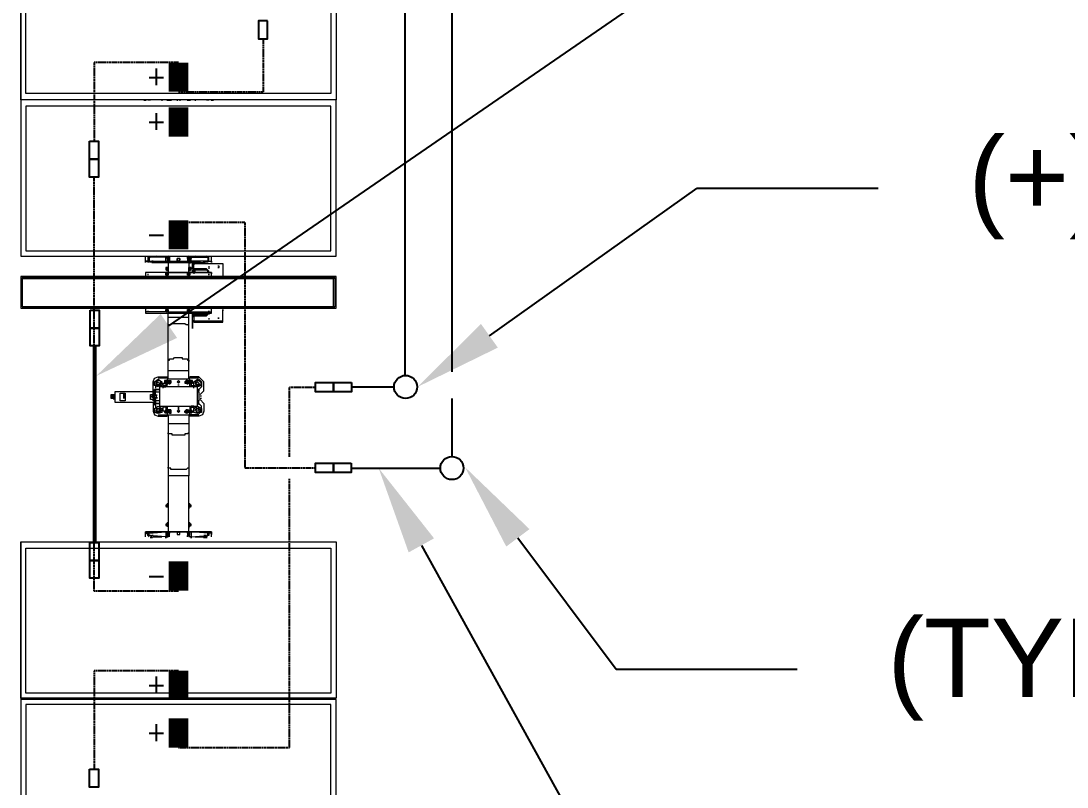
# Model space of a CAD drawing. Header units: feet. Extents: x -13743 to 68376, y -48 to 67763.
# Drawn here: x 5426.7 to 5693.3, y 64556 to 64751.3 of the extents above; entities that cross this region are included whole.
import ezdxf
from ezdxf import colors
from ezdxf.entities.mleader import LeaderData, LeaderLine
from ezdxf.lldxf.tags import DXFTag
from ezdxf.math import Vec2, Vec3

# ---------------------------------------------------------------- set-up
doc = ezdxf.new("R2010")
doc.units = ezdxf.units.FT
doc.header["$MEASUREMENT"] = 0
doc.linetypes.add('HIDDEN', pattern=[0.375, 0.25, -0.125])
for name, color, linetype in [('E-DC HARNESS-NEG', 170, 'DC HARNESS CABLE'), ('E-DC HARNESS-POS', 10, 'DC HARNESS CABLE'), ('E-HARN-COMP', 8, 'Continuous'), ('E-TRNK-CABL-NEG', 6, 'HIDDEN'), ('E-TRUNK-CABLE-POS', 6, 'HIDDEN'), ('G-ANNO-TEXT', 1, 'Continuous'), ('Polarity-Text', 7, 'Continuous')]:
    doc.layers.add(name, color=color, linetype=linetype)
doc.styles.add('NEI-A', font='arial.ttf')
doc.styles.get("Standard").update_dxf_attribs({"font": 'arial.ttf'})
tags = doc.linetypes.add('DC HARNESS CABLE', pattern='A,0.5,-0.2,["DH",Standard,S=0.1,R=0,X=-0.1,Y=-0.05],-0.2', length=0.9).pattern_tags.tags
tags[6] = DXFTag(74, 10)

# ---------------------------------------------------------------- blocks, each defined once
blk = doc.blocks.new('A$Ccdbb2b2c')
at = {"lineweight": 5}
for points in [[(8.128, 0.4133), (9.5696, 0.4133)], [(9.5979, 0.4116), (9.6363, 0.4116), (9.6363, 0.0017), (9.6363, 0.4116), (9.5996, 0.4116)], [(9.9446, 0.4133), (11.1829, 0.4133)], [(9.7513, 0.24), (9.7513, 0.2383), (9.7513, 0.24), (9.7479, 0.24), (9.7479, 0.2383), (9.7479, 0.29), (9.7613, 0.29), (9.7613, 0.2383), (9.7596, 0.2383), (9.7596, 0.24), (9.7579, 0.24), (9.7579, 0.2383), (9.7513, 0.2383), (9.7513, 0.2367), (9.7529, 0.2367), (9.7529, 0.235), (9.7513, 0.235)], [(9.7563, 0.29), (9.7546, 0.29), (9.7563, 0.29), (9.7563, 0.2917), (9.7563, 0.2933), (9.7563, 0.295), (9.7513, 0.295), (9.7513, 0.2933), (9.7513, 0.29)], [(9.7563, 0.2933), (9.7513, 0.2933)], [(9.7513, 0.2917), (9.7529, 0.2917), (9.7529, 0.29), (9.7546, 0.29), (9.7529, 0.29)], [(9.7529, 0.2917), (9.7546, 0.2917)], [(9.7546, 0.2917), (9.7546, 0.29), (9.7546, 0.2917)], [(9.7579, 0.29), (9.7563, 0.29), (9.7579, 0.29), (9.7563, 0.29), (9.7563, 0.2917), (9.7579, 0.2917)], [(9.7529, 0.2783), (9.7513, 0.2783), (9.7529, 0.2783), (9.7513, 0.2783), (9.7513, 0.2767), (9.7529, 0.2767), (9.7529, 0.2783), (9.7513, 0.2783), (9.7529, 0.2767), (9.7513, 0.2767), (9.7529, 0.2767), (9.7513, 0.2767), (9.7496, 0.2767), (9.7513, 0.2767), (9.7529, 0.2767), (9.7513, 0.2767), (9.7529, 0.2767), (9.7546, 0.2767), (9.7546, 0.2783), (9.7546, 0.2767), (9.7546, 0.2783), (9.7529, 0.2783), (9.7546, 0.2783), (9.7563, 0.2783), (9.7546, 0.2783), (9.7529, 0.2783), (9.7546, 0.2783)], [(9.7513, 0.2783), (9.7513, 0.2767), (9.7513, 0.2783), (9.7496, 0.2783), (9.7513, 0.2783), (9.7496, 0.2767)], [(9.7563, 0.2783), (9.7546, 0.2783), (9.7529, 0.2783), (9.7513, 0.2783), (9.7529, 0.2783), (9.7529, 0.2767), (9.7513, 0.2767), (9.7529, 0.2767)], [(9.7513, 0.2783), (9.7513, 0.2767), (9.7513, 0.2783)], [(9.3646, 0.2517), (9.3663, 0.2517)], [(9.3646, 0.25), (9.3663, 0.25)], [(9.5779, 0.2233), (9.5779, 0.2217), (9.5779, 0.22), (9.5779, 0.2233), (9.5763, 0.2233), (9.5713, 0.2233), (9.5713, 0.245), (9.5713, 0.2467), (9.5763, 0.2467), (9.5763, 0.25), (9.5696, 0.25)], [(9.5913, 0.1667), (9.5896, 0.1667), (9.5863, 0.17), (9.5863, 0.1867), (9.5796, 0.1867), (9.5796, 0.1483), (9.5946, 0.1483), (9.5963, 0.1483), (9.5963, 0.1633), (9.5913, 0.1633), (9.5913, 0.25), (9.5963, 0.25)], [(9.5913, 0.2217), (9.5913, 0.25), (9.5929, 0.25)], [(9.6379, 0.25), (9.6429, 0.25), (9.6446, 0.25), (9.6446, 0.1633), (9.6429, 0.1633), (9.6379, 0.1633), (9.6379, 0.1483)], [(9.6446, 0.2217), (9.6429, 0.2217), (9.6413, 0.2217), (9.6429, 0.2217), (9.6413, 0.2217), (9.6413, 0.2233), (9.6429, 0.2217), (9.6413, 0.2217), (9.6396, 0.2217), (9.6396, 0.22), (9.6413, 0.22), (9.6429, 0.22), (9.6429, 0.2217), (9.6413, 0.2217), (9.6429, 0.2217), (9.6413, 0.2217), (9.6429, 0.2217), (9.6429, 0.25)], [(9.9313, 0.25), (9.9313, 0.2417), (9.9313, 0.25)], [(9.9379, 0.25), (9.9329, 0.25), (9.9329, 0.2467), (9.9313, 0.2467)], [(9.3646, 0.235), (9.3646, 0.2467), (9.3646, 0.2433)], [(9.5713, 0.2467), (9.5696, 0.245)], [(9.5696, 0.235), (9.5713, 0.24), (9.5713, 0.2417), (9.5713, 0.2433), (9.5713, 0.245), (9.5763, 0.245), (9.5763, 0.2233), (9.5763, 0.2217), (9.5779, 0.2217), (9.5763, 0.2217), (9.5763, 0.22), (9.5779, 0.22), (9.5846, 0.22), (9.5846, 0.2217), (9.5863, 0.2217)], [(9.5696, 0.2433), (9.5713, 0.2433), (9.5696, 0.2283)], [(9.5779, 0.245), (9.5763, 0.245), (9.5763, 0.2467), (9.5779, 0.2467)], [(9.5779, 0.2417), (9.5779, 0.24), (9.5763, 0.24), (9.5763, 0.2417)], [(9.5779, 0.24), (9.5779, 0.2233), (9.5763, 0.24)], [(9.5929, 0.2467), (9.5946, 0.2467)], [(9.6413, 0.2467), (9.6429, 0.2467)], [(9.7513, 0.2383), (9.7479, 0.2383), (9.7479, 0.24), (9.7463, 0.24), (9.7346, 0.24), (9.7296, 0.2383), (9.7279, 0.2333), (9.7279, 0.2233), (9.7296, 0.2233)], [(9.7296, 0.22), (9.7296, 0.2333)], [(9.7346, 0.2367), (9.7313, 0.2333)], [(9.7379, 0.2367), (9.7413, 0.2367), (9.7429, 0.2367)], [(9.7463, 0.2367), (9.7446, 0.2367), (9.7446, 0.2317), (9.7446, 0.2367), (9.7446, 0.2383), (9.7446, 0.2367), (9.7479, 0.2367), (9.7479, 0.2317)], [(9.7479, 0.2383), (9.7446, 0.2383), (9.7463, 0.2383)], [(9.7513, 0.2367), (9.7479, 0.2367), (9.7479, 0.2383), (9.7496, 0.2383)], [(9.7563, 0.2367), (9.7546, 0.2367), (9.7563, 0.2367), (9.7579, 0.2367), (9.7579, 0.24)], [(9.7546, 0.2367), (9.7546, 0.235), (9.7563, 0.235)], [(9.7579, 0.2383), (9.7596, 0.2383), (9.7596, 0.24)], [(9.7596, 0.2317), (9.7596, 0.2367), (9.7629, 0.2367), (9.7629, 0.2383), (9.7596, 0.2383), (9.7596, 0.2367), (9.7579, 0.2367)], [(9.7613, 0.24), (9.7629, 0.24), (9.7729, 0.24), (9.7779, 0.2383), (9.7796, 0.2333), (9.7796, 0.2233), (9.7796, 0.2217), (9.7779, 0.2217)], [(9.7629, 0.2383), (9.7646, 0.2383), (9.7646, 0.2367), (9.7629, 0.2367), (9.7629, 0.2317), (9.7629, 0.2367)], [(9.7646, 0.2367), (9.7663, 0.2367), (9.7696, 0.2367)], [(9.7763, 0.2333), (9.7729, 0.2367)], [(9.7779, 0.2333), (9.7779, 0.22), (9.7896, 0.22), (9.8013, 0.22), (9.8463, 0.22), (9.8579, 0.22)], [(9.9313, 0.22), (9.9313, 0.2217), (9.9313, 0.2233), (9.9313, 0.2217), (9.9313, 0.2233), (9.9379, 0.2233), (9.9363, 0.245), (9.9363, 0.2467), (9.9329, 0.2467), (9.9329, 0.245), (9.9313, 0.245)], [(9.9363, 0.2433), (9.9363, 0.245), (9.9329, 0.245), (9.9313, 0.2233), (9.9379, 0.2233), (9.9396, 0.2233), (9.9379, 0.2233), (9.9379, 0.22), (9.9363, 0.22), (9.9363, 0.2217)], [(9.9329, 0.24), (9.9313, 0.24), (9.9313, 0.2417), (9.9329, 0.2417)], [(9.9313, 0.2417), (9.9313, 0.24)], [(9.9313, 0.2233), (9.9313, 0.24), (9.9313, 0.2233)], [(9.9379, 0.245), (9.9363, 0.2467)], [(9.9363, 0.24), (9.9363, 0.2417)], [(9.9379, 0.2417), (9.9396, 0.2417), (9.9379, 0.2417), (9.9379, 0.2433), (9.9396, 0.2433)], [(9.9379, 0.2433), (9.9379, 0.2283)], [(9.9379, 0.235), (9.9379, 0.24)], [(9.3646, 0.2283), (9.3663, 0.2283)], [(9.3646, 0.2217), (9.3663, 0.2217)], [(9.3646, 0.22), (9.3663, 0.22)], [(9.5763, 0.2233), (9.5713, 0.2233), (9.5729, 0.2233), (9.5713, 0.2233), (9.5696, 0.2233)], [(9.5713, 0.2217), (9.5713, 0.22), (9.5696, 0.22), (9.5713, 0.2233)], [(9.5696, 0.2183), (9.5713, 0.2183), (9.5713, 0.22), (9.5763, 0.22), (9.5779, 0.22)], [(9.5729, 0.2217), (9.5713, 0.2217), (9.5763, 0.2217), (9.5763, 0.22)], [(9.5779, 0.22), (9.5779, 0.1933), (9.5779, 0.22)], [(9.5846, 0.2217), (9.5879, 0.2217)], [(9.5846, 0.22), (9.5879, 0.22), (9.5846, 0.22)], [(9.5879, 0.22), (9.5846, 0.22)], [(9.5896, 0.2217), (9.5879, 0.2217), (9.5879, 0.22), (9.5913, 0.22), (9.5913, 0.2217), (9.5929, 0.2217), (9.5946, 0.2217), (9.5929, 0.2217), (9.5946, 0.2217), (9.5929, 0.2217), (9.5946, 0.2217), (9.5946, 0.22), (9.5929, 0.22), (9.5913, 0.22), (9.5913, 0.1933), (9.5913, 0.1917), (9.5929, 0.1917)], [(9.6429, 0.22), (9.6429, 0.1933)], [(9.7313, 0.22), (9.7079, 0.22), (9.6613, 0.22), (9.6496, 0.22), (9.6446, 0.22)], [(9.6496, 0.22), (9.6496, 0.1933)], [(9.6613, 0.22), (9.6596, 0.22), (9.6596, 0.2167), (9.6579, 0.215), (9.6579, 0.2133), (9.6579, 0.2117), (9.6579, 0.21), (9.6579, 0.2083), (9.6579, 0.2067), (9.6579, 0.205), (9.6579, 0.2033), (9.6579, 0.2017), (9.6579, 0.2), (9.6579, 0.1983), (9.6596, 0.1967), (9.6596, 0.195), (9.6613, 0.1933)], [(9.7079, 0.22), (9.7063, 0.22), (9.7063, 0.2183), (9.7046, 0.2183), (9.7046, 0.2167), (9.7046, 0.215), (9.7046, 0.2133), (9.7029, 0.2117), (9.7029, 0.21), (9.7029, 0.2083), (9.7029, 0.2067), (9.7029, 0.205), (9.7029, 0.2033), (9.7029, 0.2017), (9.7046, 0.2017), (9.7046, 0.2), (9.7046, 0.1983), (9.7046, 0.1967), (9.7046, 0.195), (9.7063, 0.195), (9.7063, 0.1933), (9.7079, 0.1933)], [(9.7196, 0.22), (9.7196, 0.1933)], [(9.7279, 0.2233), (9.7279, 0.2217), (9.7296, 0.2217)], [(9.7346, 0.19), (9.7329, 0.19), (9.7329, 0.1917), (9.7313, 0.1917), (9.7313, 0.2217), (9.7329, 0.2217), (9.7329, 0.2233), (9.7346, 0.2233)], [(9.7363, 0.2233), (9.7329, 0.2233)], [(9.7329, 0.22), (9.7329, 0.2183), (9.7346, 0.2183), (9.7329, 0.2183), (9.7329, 0.2167), (9.7346, 0.2167), (9.7363, 0.2167), (9.7363, 0.2183), (9.7363, 0.2167), (9.7346, 0.2167)], [(9.7363, 0.22), (9.7363, 0.2183), (9.7379, 0.2183), (9.7363, 0.2183), (9.7346, 0.2183), (9.7363, 0.2183), (9.7346, 0.2183), (9.7363, 0.2183), (9.7346, 0.2183)], [(9.7396, 0.2267), (9.7363, 0.2267), (9.7363, 0.2233), (9.7396, 0.2233)], [(9.7413, 0.2217), (9.7363, 0.2217), (9.7363, 0.2233), (9.7379, 0.2233)], [(9.7429, 0.2267), (9.7413, 0.2267), (9.7413, 0.2233), (9.7396, 0.2233), (9.7396, 0.2267), (9.7413, 0.2267)], [(9.7679, 0.2233), (9.7729, 0.2233), (9.7729, 0.2267), (9.7679, 0.2267), (9.7663, 0.2267)], [(9.7663, 0.2217), (9.7713, 0.2217), (9.7713, 0.2233), (9.7729, 0.2233), (9.7729, 0.225), (9.7746, 0.225), (9.7746, 0.2233), (9.7713, 0.2233), (9.7746, 0.2233)], [(9.7713, 0.2217), (9.7746, 0.2217)], [(9.7763, 0.2217), (9.7713, 0.2217)], [(9.7763, 0.2167), (9.7746, 0.2167), (9.7763, 0.2167), (9.7763, 0.2183), (9.7746, 0.2183), (9.7729, 0.2183), (9.7713, 0.2183), (9.7729, 0.2183), (9.7729, 0.22)], [(9.7746, 0.22), (9.7746, 0.2183), (9.7763, 0.2183), (9.7746, 0.2183), (9.7763, 0.2183), (9.7746, 0.2183), (9.7729, 0.2183), (9.7713, 0.2183), (9.7713, 0.22), (9.7746, 0.22), (9.7746, 0.2183), (9.7713, 0.2183), (9.7713, 0.2167), (9.7729, 0.2167), (9.7746, 0.2167), (9.7713, 0.2167), (9.7713, 0.2183)], [(9.7763, 0.2233), (9.7746, 0.2233), (9.7746, 0.2217), (9.7779, 0.2217), (9.7779, 0.1917)], [(9.7796, 0.2233), (9.7779, 0.2233)], [(9.7896, 0.1933), (9.7896, 0.22)], [(9.8013, 0.1933), (9.8029, 0.195), (9.8029, 0.1983), (9.8046, 0.1983), (9.8046, 0.2), (9.8046, 0.2017), (9.8046, 0.2033), (9.8046, 0.205), (9.8046, 0.2067), (9.8046, 0.2083), (9.8046, 0.21), (9.8046, 0.2117), (9.8046, 0.2133), (9.8046, 0.215), (9.8029, 0.215), (9.8029, 0.2167), (9.8029, 0.2183), (9.8029, 0.22), (9.8013, 0.22)], [(9.8463, 0.1933), (9.8479, 0.1933), (9.8479, 0.195), (9.8496, 0.1967), (9.8496, 0.1983), (9.8496, 0.2), (9.8496, 0.2017), (9.8496, 0.2033), (9.8496, 0.205), (9.8496, 0.2067), (9.8496, 0.2083), (9.8496, 0.21), (9.8496, 0.2117), (9.8496, 0.2133), (9.8496, 0.215), (9.8496, 0.2167), (9.8479, 0.2167), (9.8479, 0.2183), (9.8479, 0.22), (9.8463, 0.22)], [(9.8979, 0.1917), (9.8979, 0.19), (9.8963, 0.19), (9.8963, 0.1917), (9.8946, 0.1917), (9.8979, 0.1917), (9.8946, 0.1917), (9.8946, 0.1933), (9.8579, 0.1933), (9.8579, 0.22), (9.8946, 0.22), (9.8946, 0.2217), (9.8963, 0.2217), (9.8963, 0.2233), (9.8979, 0.2233), (9.8979, 0.2217), (9.8946, 0.2217), (9.8979, 0.2217)], [(9.8979, 0.22), (9.8946, 0.22), (9.8996, 0.22), (9.9196, 0.22), (9.9196, 0.2217), (9.9213, 0.2217), (9.9213, 0.2233), (9.9229, 0.2233), (9.9229, 0.2217), (9.9196, 0.2217), (9.9229, 0.2217)], [(9.8946, 0.22), (9.8996, 0.22)], [(9.8996, 0.2217), (9.8979, 0.2217), (9.8979, 0.22), (9.8996, 0.22), (9.9013, 0.22)], [(9.9196, 0.22), (9.9246, 0.22), (9.9196, 0.22), (9.9229, 0.22), (9.9246, 0.22), (9.9263, 0.22)], [(9.9229, 0.22), (9.9229, 0.2217), (9.9246, 0.2217)], [(9.9246, 0.22), (9.9363, 0.22), (9.9363, 0.2183), (9.9313, 0.2183), (9.9313, 0.22), (9.9313, 0.2183), (9.9329, 0.2183), (9.9313, 0.2183), (9.9313, 0.195), (9.9363, 0.195), (9.9379, 0.195), (9.9363, 0.195), (9.9379, 0.195)], [(9.9313, 0.2217), (9.9313, 0.22), (9.9313, 0.2217)], [(9.9379, 0.2217), (9.9363, 0.2217), (9.9329, 0.2217), (9.9313, 0.2217), (9.9313, 0.22), (9.9329, 0.22)], [(9.9313, 0.1933), (9.9313, 0.22), (9.9313, 0.1933)], [(9.3646, 0.2183), (9.3663, 0.2183)], [(9.3646, 0.2167), (9.3663, 0.2167)], [(9.3646, 0.2083), (9.3663, 0.2083)], [(9.5713, 0.2183), (9.5763, 0.2183), (9.5763, 0.195), (9.5763, 0.1917), (9.5779, 0.1917), (9.5796, 0.1917)], [(9.7346, 0.2167), (9.7346, 0.2167)], [(9.7346, 0.2067), (9.7363, 0.2067)], [(9.7379, 0.2067), (9.7396, 0.2067), (9.7379, 0.2067)], [(9.7679, 0.2067), (9.7713, 0.2067), (9.7679, 0.2067)], [(9.7729, 0.2167), (9.7729, 0.2167)], [(9.7729, 0.2067), (9.7746, 0.2067)], [(9.9379, 0.2183), (9.9363, 0.2183)], [(9.3646, 0.205), (9.3663, 0.205)], [(9.3646, 0.195), (9.3663, 0.195)], [(9.3646, 0.1933), (9.3663, 0.1933)], [(9.5763, 0.195), (9.5763, 0.1917), (9.5713, 0.1917), (9.5713, 0.195), (9.5696, 0.195), (9.5713, 0.195)], [(9.5696, 0.19), (9.5713, 0.19), (9.5696, 0.1933)], [(9.5729, 0.195), (9.5713, 0.195), (9.5763, 0.195), (9.5779, 0.195), (9.5763, 0.195), (9.5779, 0.195)], [(9.5713, 0.1933), (9.5763, 0.1933), (9.5779, 0.1933), (9.5846, 0.1933), (9.5846, 0.1917), (9.5863, 0.1917)], [(9.5879, 0.1933), (9.5846, 0.1933), (9.5879, 0.1933)], [(9.5879, 0.1933), (9.5846, 0.1933)], [(9.5946, 0.1917), (9.5946, 0.1933), (9.5929, 0.1933), (9.5946, 0.1933), (9.5929, 0.1933), (9.5946, 0.1933), (9.5929, 0.1933), (9.5946, 0.1933), (9.5929, 0.1933), (9.5913, 0.1933), (9.5879, 0.1933), (9.5879, 0.1917), (9.5896, 0.1917)], [(9.6396, 0.1933), (9.6413, 0.1933)], [(9.6396, 0.1933), (9.6396, 0.1917)], [(9.6413, 0.1933), (9.6429, 0.1933)], [(9.6413, 0.1933), (9.6429, 0.1933)], [(9.6413, 0.1933), (9.6429, 0.1933), (9.6413, 0.1933)], [(9.6413, 0.1933), (9.6429, 0.1933)], [(9.6429, 0.1917), (9.6429, 0.1933)], [(9.7313, 0.1933), (9.7196, 0.1933), (9.7079, 0.1933), (9.6613, 0.1933), (9.6496, 0.1933), (9.6446, 0.1933)], [(9.7296, 0.18), (9.7296, 0.1933)], [(9.7329, 0.195), (9.7329, 0.1967), (9.7346, 0.1983), (9.7363, 0.1983), (9.7363, 0.195), (9.7363, 0.1933), (9.7346, 0.1933), (9.7363, 0.1933), (9.7363, 0.195), (9.7379, 0.195)], [(9.7363, 0.195), (9.7363, 0.1967), (9.7329, 0.1967), (9.7329, 0.195)], [(9.7363, 0.1967), (9.7329, 0.1967)], [(9.7363, 0.195), (9.7346, 0.1967), (9.7346, 0.195), (9.7329, 0.195)], [(9.7363, 0.195), (9.7329, 0.195)], [(9.7329, 0.195), (9.7329, 0.1933), (9.7346, 0.1933)], [(9.7746, 0.1967), (9.7746, 0.1983), (9.7729, 0.1983), (9.7713, 0.1967)], [(9.7746, 0.195), (9.7763, 0.1967), (9.7746, 0.1967), (9.7746, 0.1983), (9.7729, 0.1983), (9.7713, 0.1967), (9.7713, 0.195)], [(9.7713, 0.195), (9.7713, 0.1933), (9.7746, 0.1933)], [(9.7779, 0.18), (9.7779, 0.1933), (9.8013, 0.1933), (9.8463, 0.1933), (9.8579, 0.1933)], [(9.9229, 0.1917), (9.9196, 0.1917), (9.9229, 0.1917), (9.9229, 0.19), (9.9213, 0.19), (9.9213, 0.1917), (9.9196, 0.1917), (9.9196, 0.1933), (9.8996, 0.1933), (9.8946, 0.1933), (9.8979, 0.1933), (9.8996, 0.1933), (9.9013, 0.1933)], [(9.8996, 0.1933), (9.8946, 0.1933)], [(9.8979, 0.1933), (9.8979, 0.1917), (9.8996, 0.1917)], [(9.9363, 0.1933), (9.9246, 0.1933), (9.9196, 0.1933), (9.9229, 0.1933)], [(9.9246, 0.1933), (9.9196, 0.1933)], [(9.9246, 0.1917), (9.9229, 0.1917), (9.9229, 0.1933), (9.9246, 0.1933), (9.9263, 0.1933)], [(9.9363, 0.195), (9.9363, 0.1917), (9.9329, 0.1917), (9.9313, 0.1917), (9.9313, 0.195), (9.9329, 0.195), (9.9313, 0.195), (9.9313, 0.1917), (9.9313, 0.19), (9.9313, 0.1917), (9.9313, 0.1933), (9.9313, 0.19), (9.9379, 0.19), (9.9396, 0.19), (9.9379, 0.19), (9.9379, 0.1933)], [(9.9313, 0.1933), (9.9329, 0.1933)], [(9.3646, 0.1917), (9.3663, 0.1917)], [(9.3646, 0.185), (9.3663, 0.185)], [(9.5763, 0.1667), (9.5713, 0.1667), (9.5713, 0.1683), (9.5763, 0.1683), (9.5763, 0.19), (9.5713, 0.19), (9.5713, 0.1683), (9.5696, 0.17), (9.5713, 0.17), (9.5696, 0.185)], [(9.5763, 0.19), (9.5713, 0.19), (9.5729, 0.19), (9.5713, 0.19)], [(9.5779, 0.19), (9.5763, 0.19), (9.5763, 0.1917), (9.5779, 0.1917)], [(9.5763, 0.1917), (9.5763, 0.1917)], [(9.5763, 0.1733), (9.5779, 0.19), (9.5779, 0.1733)], [(9.5863, 0.185), (9.5879, 0.185), (9.5879, 0.1867), (9.5863, 0.1867), (9.5863, 0.1883), (9.5796, 0.1883), (9.5796, 0.1867), (9.5813, 0.1867), (9.5796, 0.1867), (9.5796, 0.1483)], [(9.5796, 0.1883), (9.5813, 0.1883)], [(9.5879, 0.1917), (9.5846, 0.1917)], [(9.5913, 0.185), (9.5879, 0.185), (9.5879, 0.17), (9.5863, 0.17), (9.5863, 0.185), (9.5879, 0.1867), (9.5896, 0.1867), (9.5879, 0.1867), (9.5896, 0.1867), (9.5879, 0.1867), (9.5879, 0.1883), (9.5913, 0.1883), (9.5896, 0.1883), (9.5913, 0.1883), (9.5896, 0.1883), (9.5879, 0.1883), (9.5896, 0.1883), (9.5879, 0.1883), (9.5896, 0.1883), (9.5879, 0.1883)], [(9.5863, 0.1867), (9.5879, 0.1867)], [(9.5879, 0.1867), (9.5879, 0.1867)], [(9.5879, 0.1867), (9.5896, 0.1867)], [(9.5913, 0.1867), (9.5879, 0.1867), (9.5896, 0.1867)], [(9.5896, 0.1867), (9.5913, 0.1867)], [(9.5896, 0.1867), (9.5896, 0.1867)], [(9.5896, 0.1867), (9.5913, 0.1867)], [(9.5896, 0.1867), (9.5913, 0.1867), (9.5929, 0.1867)], [(9.5896, 0.1867), (9.5913, 0.1867)], [(9.5896, 0.1867), (9.5913, 0.1867)], [(9.5913, 0.1917), (9.5913, 0.1633), (9.5929, 0.1633)], [(9.5913, 0.1867), (9.5929, 0.1867)], [(9.5913, 0.1867), (9.5929, 0.1867)], [(9.5929, 0.1917), (9.5946, 0.1917), (9.5929, 0.1917)], [(9.6413, 0.1917), (9.6396, 0.1917)], [(9.6563, 0.1867), (9.6546, 0.1867), (9.6546, 0.1883), (9.6479, 0.1883), (9.6479, 0.1867), (9.6546, 0.1867), (9.6546, 0.1483), (9.6396, 0.1483), (9.6413, 0.1483)], [(9.6429, 0.1917), (9.6413, 0.1917)], [(9.6429, 0.1917), (9.6429, 0.1633)], [(9.6479, 0.185), (9.6463, 0.185), (9.6463, 0.1867), (9.6479, 0.1867), (9.6463, 0.1867), (9.6446, 0.1867), (9.6463, 0.1867), (9.6446, 0.1867), (9.6463, 0.1867), (9.6446, 0.1867), (9.6463, 0.1867), (9.6479, 0.1867), (9.6496, 0.1867), (9.6479, 0.1867), (9.6463, 0.1867), (9.6446, 0.1867), (9.6463, 0.1867), (9.6446, 0.1867), (9.6463, 0.1867), (9.6446, 0.1867), (9.6463, 0.1867), (9.6479, 0.1867), (9.6463, 0.1867), (9.6479, 0.1867), (9.6463, 0.1867), (9.6479, 0.1867), (9.6463, 0.1867), (9.6463, 0.1883), (9.6446, 0.1883), (9.6463, 0.1883), (9.6446, 0.1883), (9.6463, 0.1883), (9.6479, 0.1883), (9.6463, 0.1883), (9.6479, 0.1883), (9.6463, 0.1883), (9.6479, 0.1883)], [(9.6446, 0.1883), (9.6463, 0.1883), (9.6446, 0.1883)], [(9.6446, 0.1867), (9.6446, 0.1867)], [(9.6446, 0.1683), (9.6463, 0.1683), (9.6446, 0.1683), (9.6463, 0.17), (9.6463, 0.185), (9.6446, 0.185)], [(9.6463, 0.1867), (9.6463, 0.1867)], [(9.6479, 0.1867), (9.6479, 0.17), (9.6479, 0.1867)], [(9.6546, 0.1883), (9.6563, 0.1883)], [(9.6563, 0.1883), (9.6546, 0.1883), (9.6563, 0.1883)], [(9.6546, 0.1867), (9.6563, 0.1867), (9.6563, 0.1483), (9.6546, 0.1483)], [(9.6563, 0.1883), (9.6629, 0.1883), (9.6563, 0.1883)], [(9.6629, 0.1883), (9.6646, 0.1883)], [(9.6646, 0.1883), (9.6629, 0.1883), (9.6646, 0.1883)], [(9.7513, 0.1783), (9.7463, 0.1733), (9.7346, 0.1733), (9.7279, 0.18), (9.7279, 0.19), (9.7279, 0.1917), (9.7296, 0.1917)], [(9.7279, 0.19), (9.7296, 0.19)], [(9.7313, 0.18), (9.7346, 0.1767), (9.7363, 0.1767)], [(9.7363, 0.1917), (9.7329, 0.1917), (9.7363, 0.1917)], [(9.7363, 0.19), (9.7329, 0.19)], [(9.7413, 0.1917), (9.7363, 0.1917), (9.7363, 0.19), (9.7379, 0.19)], [(9.7396, 0.1867), (9.7363, 0.1867), (9.7363, 0.19), (9.7396, 0.19)], [(9.7379, 0.1767), (9.7413, 0.1767), (9.7446, 0.18), (9.7463, 0.18)], [(9.7429, 0.1867), (9.7413, 0.1867), (9.7413, 0.19), (9.7396, 0.19), (9.7396, 0.1867), (9.7413, 0.1867)], [(9.7479, 0.18), (9.7446, 0.18), (9.7446, 0.1817), (9.7446, 0.18)], [(9.7479, 0.1817), (9.7479, 0.18), (9.7596, 0.18), (9.7596, 0.1817)], [(9.7579, 0.1783), (9.7629, 0.1733), (9.7729, 0.1733), (9.7779, 0.175), (9.7796, 0.18), (9.7796, 0.19), (9.7779, 0.19)], [(9.7629, 0.18), (9.7629, 0.1817), (9.7629, 0.18), (9.7596, 0.18)], [(9.7713, 0.1767), (9.7663, 0.1767), (9.7629, 0.18), (9.7646, 0.18)], [(9.7663, 0.1917), (9.7713, 0.1917), (9.7713, 0.19), (9.7729, 0.19), (9.7729, 0.1883), (9.7746, 0.1883), (9.7746, 0.19), (9.7713, 0.19), (9.7746, 0.19)], [(9.7663, 0.1867), (9.7679, 0.1867), (9.7729, 0.1867), (9.7729, 0.19), (9.7679, 0.19)], [(9.7746, 0.1917), (9.7713, 0.1917), (9.7746, 0.1917)], [(9.7729, 0.1917), (9.7713, 0.1917)], [(9.7763, 0.1917), (9.7713, 0.1917)], [(9.7746, 0.1917), (9.7729, 0.1917)], [(9.7763, 0.18), (9.7729, 0.1767), (9.7746, 0.1767)], [(9.7796, 0.19), (9.7796, 0.1917), (9.7779, 0.1917), (9.7746, 0.1917), (9.7746, 0.19), (9.7763, 0.19)], [(9.9313, 0.19), (9.9313, 0.1733), (9.9313, 0.19)], [(9.9379, 0.1633), (9.9329, 0.1633), (9.9329, 0.1667), (9.9363, 0.1667), (9.9363, 0.1683), (9.9329, 0.1683), (9.9313, 0.19), (9.9379, 0.19), (9.9363, 0.1683), (9.9379, 0.17), (9.9379, 0.1717), (9.9396, 0.1717)], [(9.9379, 0.185), (9.9379, 0.17), (9.9396, 0.17)], [(9.3646, 0.17), (9.3646, 0.1667), (9.3646, 0.1783)], [(9.3646, 0.1667), (9.3646, 0.1667)], [(9.5696, 0.1783), (9.5713, 0.1733)], [(9.5696, 0.1733), (9.5713, 0.1733), (9.5713, 0.1717), (9.5713, 0.17), (9.5713, 0.1717), (9.5696, 0.1717)], [(9.5779, 0.1683), (9.5763, 0.1683), (9.5763, 0.1667), (9.5763, 0.1633), (9.5696, 0.1633)], [(9.5779, 0.1717), (9.5763, 0.1717), (9.5763, 0.1633), (9.5779, 0.1717), (9.5779, 0.1733), (9.5763, 0.1733), (9.5763, 0.1717)], [(9.5829, 0.1667), (9.5846, 0.1667), (9.5863, 0.1667)], [(9.5896, 0.1683), (9.5913, 0.1683), (9.5896, 0.1683), (9.5879, 0.17), (9.5896, 0.1683), (9.5896, 0.1667)], [(9.5896, 0.1683), (9.5896, 0.1683)], [(9.6446, 0.1683), (9.6446, 0.1683)], [(9.6446, 0.1667), (9.6463, 0.1667)], [(9.6513, 0.1667), (9.6529, 0.1667)], [(9.7529, 0.1783), (9.7529, 0.1767)], [(9.7563, 0.1767), (9.7563, 0.1783)], [(9.9313, 0.1633), (9.9313, 0.1717), (9.9313, 0.1633)], [(9.9313, 0.1683), (9.9329, 0.1683), (9.9329, 0.1667), (9.9313, 0.1667)], [(9.9363, 0.17), (9.9363, 0.1717), (9.9363, 0.1733)], [(9.9379, 0.1783), (9.9379, 0.1733), (9.9396, 0.1733)], [(9.3646, 0.1633), (9.3663, 0.1633)], [(9.3646, 0.1617), (9.3663, 0.1617)], [(9.5846, 0.155), (9.5846, 0.1533), (9.5829, 0.1533), (9.5829, 0.155)], [(9.6513, 0.155), (9.6513, 0.1533), (9.6513, 0.155)], [(9.5979, 0.0017), (9.6363, 0.0017)], [(9.6363, 0.0033), (9.5996, 0.0033)]]:
    blk.add_lwpolyline(points, dxfattribs=at)
for points in [[(9.3646, 0.4133), (9.1596, 0.4133), (9.1596, 0), (9.3646, 0)], [(9.3646, 0), (9.3646, 0.4133), (9.5696, 0.4133), (9.5696, 0)], [(9.6379, 0.4133), (9.6379, 0), (9.5963, 0), (9.5963, 0.4133)], [(9.5979, 0.4116), (9.5979, 0.0017), (9.5996, 0.0033), (9.5996, 0.4116)], [(10.1496, 0), (10.1496, 0.4133), (9.9446, 0.4133), (9.9446, 0)], [(10.1513, 0.4133), (10.3562, 0.4133), (10.3562, 0), (10.1513, 0)], [(9.1663, 0.0067), (9.3563, 0.0067), (9.3563, 0.4067), (9.1663, 0.4067)], [(9.373, 0.0067), (9.373, 0.4067), (9.5629, 0.4067), (9.5629, 0.0067)], [(10.1429, 0.0067), (10.1429, 0.4067), (9.9529, 0.4067), (9.9529, 0.0067)], [(10.3496, 0.0067), (10.1579, 0.0067), (10.1579, 0.4067), (10.3496, 0.4067)], [(9.7546, 0.2917), (9.7529, 0.2917), (9.7529, 0.29), (9.7546, 0.29), (9.7529, 0.29), (9.7529, 0.2917)], [(9.7546, 0.2917), (9.7529, 0.2917), (9.7529, 0.29), (9.7546, 0.29), (9.7529, 0.29), (9.7546, 0.29), (9.7563, 0.29), (9.7563, 0.2917)], [(9.7563, 0.2917), (9.7529, 0.2917), (9.7546, 0.2917)], [(9.7596, 0.2833), (9.7496, 0.2833), (9.7496, 0.2767), (9.7596, 0.2767)], [(9.7496, 0.2783), (9.7496, 0.2767), (9.7513, 0.2783), (9.7513, 0.2767), (9.7513, 0.2783)], [(9.7513, 0.2767), (9.7513, 0.2783)], [(9.5763, 0.2417), (9.5779, 0.2417), (9.5763, 0.25)], [(9.5779, 0.25), (9.5763, 0.25)], [(9.5779, 0.25), (9.5763, 0.25)], [(9.9329, 0.25), (9.9313, 0.25), (9.9329, 0.25), (9.9346, 0.25)], [(9.5713, 0.2417), (9.5696, 0.2417)], [(9.7396, 0.2383), (9.7346, 0.2383), (9.7313, 0.2333), (9.7346, 0.2283), (9.7396, 0.2283), (9.7413, 0.2333)], [(9.7379, 0.235), (9.7396, 0.235), (9.7396, 0.2333), (9.7396, 0.2317), (9.7379, 0.23), (9.7346, 0.23), (9.7329, 0.2317), (9.7329, 0.2333), (9.7329, 0.235), (9.7346, 0.235), (9.7363, 0.2367), (9.7379, 0.235), (9.7363, 0.235), (9.7346, 0.2333), (9.7363, 0.2317), (9.7379, 0.2317), (9.7379, 0.2333)], [(9.7579, 0.24), (9.7579, 0.2433), (9.7513, 0.2433), (9.7513, 0.24)], [(9.7529, 0.24), (9.7529, 0.2417), (9.7546, 0.2417), (9.7546, 0.24)], [(9.7546, 0.2417), (9.7529, 0.2417), (9.7546, 0.24)], [(9.7746, 0.2383), (9.7696, 0.2383), (9.7663, 0.2333), (9.7696, 0.2283), (9.7746, 0.2283), (9.7763, 0.2333)], [(9.7729, 0.23), (9.7746, 0.2317), (9.7746, 0.2333), (9.7746, 0.235), (9.7729, 0.235), (9.7713, 0.2367), (9.7713, 0.235), (9.7696, 0.235), (9.7696, 0.2333), (9.7696, 0.2317), (9.7713, 0.23)], [(9.7713, 0.2317), (9.7729, 0.2317), (9.7729, 0.2333), (9.7729, 0.235), (9.7713, 0.235), (9.7696, 0.2333)], [(9.5763, 0.2183), (9.5763, 0.22)], [(9.5879, 0.2233), (9.5879, 0.2217), (9.5846, 0.2217), (9.5846, 0.2233)], [(9.5863, 0.22), (9.5846, 0.22)], [(9.5896, 0.22), (9.5879, 0.22)], [(9.5913, 0.22), (9.5929, 0.22), (9.5946, 0.22), (9.5946, 0.2217), (9.5946, 0.2233), (9.5929, 0.2233), (9.5913, 0.2233), (9.5913, 0.2217)], [(9.5929, 0.2233), (9.5913, 0.2217), (9.5929, 0.22), (9.5946, 0.2217)], [(9.5946, 0.2233), (9.5929, 0.2217), (9.5946, 0.2217)], [(9.5946, 0.2217), (9.5929, 0.2217)], [(9.6413, 0.2233), (9.6396, 0.2217), (9.6413, 0.22), (9.6429, 0.2217)], [(9.6396, 0.22), (9.6413, 0.22), (9.6429, 0.22), (9.6429, 0.2217), (9.6429, 0.2233), (9.6413, 0.2233), (9.6396, 0.2233), (9.6396, 0.2217)], [(9.7329, 0.225), (9.7363, 0.225), (9.7363, 0.2233), (9.7329, 0.2233)], [(9.7346, 0.2217), (9.7329, 0.2217)], [(9.7329, 0.2217), (9.7363, 0.2217)], [(9.7329, 0.2217), (9.7363, 0.2217)], [(9.7346, 0.2183), (9.7363, 0.2183), (9.7363, 0.22), (9.7329, 0.22), (9.7329, 0.2183)], [(9.7363, 0.2183), (9.7363, 0.22), (9.7329, 0.22), (9.7329, 0.2183), (9.7346, 0.2183)], [(9.7379, 0.2217), (9.7363, 0.2217)], [(9.7413, 0.1817), (9.7413, 0.2317), (9.7663, 0.2317), (9.7663, 0.1817)], [(9.7663, 0.2233), (9.7679, 0.2233), (9.7679, 0.2267), (9.7663, 0.2267)], [(9.7729, 0.2217), (9.7713, 0.2217)], [(9.7713, 0.2217), (9.7746, 0.2217)], [(9.7746, 0.22), (9.7729, 0.22), (9.7729, 0.2183), (9.7746, 0.2183)], [(9.7763, 0.2217), (9.7746, 0.2217)], [(9.8963, 0.22), (9.8946, 0.22)], [(9.9213, 0.22), (9.9196, 0.22)], [(9.5746, 0.2083), (9.5763, 0.2067), (9.5763, 0.205), (9.5729, 0.205), (9.5729, 0.2067), (9.5729, 0.2083)], [(9.5746, 0.205), (9.5763, 0.2067), (9.5763, 0.2083), (9.5729, 0.2083), (9.5729, 0.2067), (9.5729, 0.205)], [(9.7346, 0.2083), (9.7329, 0.2067), (9.7346, 0.205), (9.7363, 0.2067)], [(9.7346, 0.2083), (9.7329, 0.2067), (9.7346, 0.205), (9.7363, 0.2067)], [(9.7346, 0.2083), (9.7329, 0.2067), (9.7346, 0.205), (9.7363, 0.2067)], [(9.7346, 0.2083), (9.7329, 0.2067), (9.7346, 0.205), (9.7363, 0.2067)], [(9.7729, 0.2083), (9.7713, 0.2067), (9.7729, 0.205), (9.7746, 0.2067)], [(9.7729, 0.2083), (9.7713, 0.2067), (9.7729, 0.205), (9.7746, 0.2067)], [(9.7729, 0.2083), (9.7713, 0.2067), (9.7729, 0.205), (9.7746, 0.2067)], [(9.7729, 0.2083), (9.7713, 0.2067), (9.7729, 0.205), (9.7746, 0.2067)], [(9.9346, 0.205), (9.9329, 0.205), (9.9313, 0.2067), (9.9329, 0.2083), (9.9346, 0.2083), (9.9346, 0.2067)], [(9.5779, 0.19), (9.5779, 0.1917), (9.5779, 0.1933)], [(9.5863, 0.1933), (9.5846, 0.1933)], [(9.5896, 0.1933), (9.5879, 0.1933)], [(9.5929, 0.195), (9.5913, 0.1933), (9.5929, 0.1917), (9.5946, 0.1933)], [(9.5913, 0.1917), (9.5929, 0.1917), (9.5946, 0.1917), (9.5946, 0.1933), (9.5946, 0.195), (9.5929, 0.195), (9.5913, 0.195), (9.5913, 0.1933)], [(9.5946, 0.1933), (9.5929, 0.195), (9.5929, 0.1933)], [(9.6413, 0.195), (9.6396, 0.1933), (9.6413, 0.1917), (9.6429, 0.1933)], [(9.6396, 0.1917), (9.6413, 0.1917), (9.6429, 0.1917), (9.6429, 0.1933), (9.6429, 0.195), (9.6413, 0.195), (9.6396, 0.195), (9.6396, 0.1933)], [(9.6429, 0.1933), (9.6413, 0.1933)], [(9.6429, 0.1933), (9.6413, 0.1933)], [(9.7346, 0.195), (9.7329, 0.195)], [(9.7329, 0.195), (9.7346, 0.195), (9.7363, 0.195)], [(9.7363, 0.1933), (9.7363, 0.195), (9.7329, 0.195), (9.7329, 0.1933), (9.7346, 0.1933)], [(9.7379, 0.195), (9.7363, 0.195)], [(9.7746, 0.195), (9.7746, 0.1967), (9.7729, 0.1967), (9.7729, 0.195), (9.7713, 0.195), (9.7713, 0.1967), (9.7746, 0.1967), (9.7746, 0.195), (9.7763, 0.195), (9.7746, 0.195), (9.7763, 0.195), (9.7746, 0.195), (9.7713, 0.195), (9.7713, 0.1933), (9.7746, 0.1933)], [(9.7729, 0.195), (9.7713, 0.195), (9.7729, 0.195), (9.7746, 0.195)], [(9.7746, 0.195), (9.7729, 0.195), (9.7729, 0.1933), (9.7746, 0.1933)], [(9.8963, 0.1933), (9.8946, 0.1933)], [(9.9213, 0.1933), (9.9196, 0.1933)], [(9.5846, 0.19), (9.5846, 0.1917), (9.5879, 0.1917), (9.5879, 0.19)], [(9.5913, 0.1867), (9.5896, 0.1867)], [(9.5913, 0.1867), (9.5896, 0.1867)], [(9.7396, 0.1867), (9.7346, 0.1867), (9.7313, 0.1817), (9.7346, 0.1767), (9.7396, 0.1767), (9.7413, 0.1817)], [(9.7346, 0.1917), (9.7329, 0.1917)], [(9.7329, 0.1917), (9.7363, 0.1917), (9.7346, 0.1917)], [(9.7329, 0.1883), (9.7329, 0.19), (9.7363, 0.19), (9.7363, 0.1883)], [(9.7396, 0.1817), (9.7396, 0.1833), (9.7379, 0.1833), (9.7363, 0.185), (9.7346, 0.1833), (9.7329, 0.1833), (9.7329, 0.1817), (9.7329, 0.18), (9.7346, 0.1783), (9.7363, 0.1767), (9.7379, 0.1783), (9.7396, 0.18)], [(9.7363, 0.18), (9.7379, 0.18), (9.7379, 0.1817), (9.7379, 0.1833), (9.7363, 0.1833), (9.7346, 0.1817)], [(9.7379, 0.1917), (9.7363, 0.1917)], [(9.7663, 0.19), (9.7679, 0.19), (9.7679, 0.1867), (9.7663, 0.1867)], [(9.7746, 0.1867), (9.7696, 0.1867), (9.7663, 0.1817), (9.7696, 0.1767), (9.7746, 0.1767), (9.7763, 0.1817)], [(9.7746, 0.1817), (9.7746, 0.18), (9.7729, 0.1783), (9.7713, 0.1767), (9.7713, 0.1783), (9.7696, 0.18), (9.7696, 0.1817), (9.7713, 0.18), (9.7729, 0.18), (9.7729, 0.1817), (9.7729, 0.1833), (9.7713, 0.1833), (9.7713, 0.185), (9.7729, 0.1833), (9.7746, 0.1833)], [(9.7696, 0.1817), (9.7696, 0.1833), (9.7713, 0.1833)], [(9.7729, 0.1917), (9.7713, 0.1917)], [(9.7746, 0.1917), (9.7763, 0.1917)], [(9.5946, 0.1667), (9.5929, 0.1667)], [(9.6429, 0.1667), (9.6413, 0.1667)], [(9.6479, 0.17), (9.6446, 0.1667), (9.6446, 0.1683), (9.6463, 0.17)], [(9.9313, 0.1717), (9.9313, 0.1733)], [(9.5779, 0.1633), (9.5763, 0.1633)], [(9.5779, 0.1633), (9.5763, 0.1633)], [(9.9329, 0.1633), (9.9346, 0.1633), (9.9329, 0.1633), (9.9313, 0.1633)]]:
    blk.add_lwpolyline(points, close=True, dxfattribs=at)

msp = doc.modelspace()

# ---------------------------------------------------------------- linework, layer by layer
at = {"layer": 'E-DC HARNESS-NEG', "ltscale": 0.5}
for points in [[(5536.59, 64661.81), (5536.59, 65301.48)], [(5536.59, 64640.27), (5536.59, 64655.04)], [(5510.86, 64637.33), (5533.55, 64637.33)]]:
    msp.add_lwpolyline(points, dxfattribs=at)
at = {"layer": 'E-DC HARNESS-NEG', "linetype": 'Continuous', "flags": 128}
msp.add_lwpolyline([(5632.8, 64637.33, 0, 12, 0), (5605.88, 64637.33, 0, 0, 0), (5539.44, 64637.33, 0, 0, 0)], format="xyseb", dxfattribs=at)
at = {"layer": 'E-DC HARNESS-POS', "ltscale": 0.5}
for points in [[(5524.59, 64660.93), (5524.59, 65262.47)], [(5510.87, 64657.99), (5521.75, 64657.99)]]:
    msp.add_lwpolyline(points, dxfattribs=at)
at = {"layer": 'E-DC HARNESS-POS', "linetype": 'Continuous', "flags": 128}
msp.add_lwpolyline([(5632.8, 64657.99, 0, 12, 0), (5605.88, 64657.99, 0, 0, 0), (5527.64, 64657.99, 0, 0, 0)], format="xyseb", dxfattribs=at)
at = {"layer": 'E-HARN-COMP'}
for points in [[(5489.52, 64751.27), (5487.2, 64751.27), (5487.2, 64746.7), (5489.52, 64746.7)], [(5444.13, 64720.59), (5446.45, 64720.59), (5446.45, 64716.03), (5444.13, 64716.03)], [(5444.13, 64716.03), (5446.45, 64716.03), (5446.45, 64711.46), (5444.13, 64711.46)], [(5444.3, 64677.57), (5446.62, 64677.57), (5446.62, 64673.01), (5444.3, 64673.01)], [(5444.3, 64673.01), (5446.62, 64673.01), (5446.62, 64668.44), (5444.3, 64668.44)], [(5506.31, 64659.11), (5506.31, 64656.78), (5501.75, 64656.78), (5501.75, 64659.11)], [(5510.87, 64659.11), (5510.87, 64656.78), (5506.31, 64656.78), (5506.31, 64659.11)], [(5506.29, 64638.54), (5506.29, 64636.21), (5501.73, 64636.21), (5501.73, 64638.54)], [(5510.86, 64638.54), (5510.86, 64636.21), (5506.29, 64636.21), (5506.29, 64638.54)], [(5444.22, 64618.38), (5446.54, 64618.38), (5446.54, 64613.81), (5444.22, 64613.81)], [(5444.22, 64613.81), (5446.54, 64613.81), (5446.54, 64609.25), (5444.22, 64609.25)], [(5444.13, 64560.6), (5446.45, 64560.6), (5446.45, 64556.03), (5444.13, 64556.03)]]:
    msp.add_lwpolyline(points, close=True, dxfattribs=at)
at = {"layer": 'E-HARN-COMP', "const_width": 5}
for points in [[(5466.82, 64740.66), (5466.82, 64733.2)], [(5466.82, 64721.79), (5466.82, 64729.25)], [(5466.82, 64700.48), (5466.82, 64693.02)], [(5466.82, 64606.08), (5466.82, 64613.53)], [(5466.82, 64585.67), (5466.82, 64578.22)], [(5466.82, 64566.08), (5466.82, 64573.53)]]:
    msp.add_lwpolyline(points, dxfattribs=at)
at = {"layer": 'E-HARN-COMP'}
for centre in [(5524.69, 64657.99), (5536.5, 64637.33)]:
    msp.add_circle(centre, 2.94, dxfattribs=at)
at = {"layer": 'E-TRNK-CABL-NEG', "ltscale": 0.1}
for points in [[(5466.82, 64605.92), (5445.29, 64605.92), (5445.29, 64711.46)], [(5466.82, 64699.97), (5483.76, 64699.97), (5483.76, 64637.38), (5501.73, 64637.38)]]:
    msp.add_lwpolyline(points, dxfattribs=at)
at = {"layer": 'E-TRNK-CABL-NEG', "color": 7, "linetype": 'Continuous', "ltscale": 0.1, "const_width": 1}
msp.add_lwpolyline([(5445.46, 64618.61), (5445.46, 64668.44)], dxfattribs=at)
at = {"layer": 'E-TRNK-CABL-NEG', "linetype": 'Continuous', "ltscale": 0.1}
msp.add_lwpolyline([(5506.29, 64637.38), (5506.29, 64637.38)], dxfattribs=at)
at = {"layer": 'E-TRUNK-CABLE-POS', "ltscale": 0.1}
for points in [[(5488.36, 64746.7), (5488.36, 64733.15), (5466.82, 64733.15)], [(5466.82, 64740.66), (5445.29, 64740.66), (5445.29, 64720.59)], [(5495.1, 64640.22), (5495.1, 64657.94), (5501.75, 64657.94)], [(5466.82, 64566.12), (5495.1, 64566.12), (5495.1, 64634.72)], [(5466.82, 64585.67), (5445.29, 64585.67), (5445.29, 64560.6)]]:
    msp.add_lwpolyline(points, dxfattribs=at)
at = {"layer": 'E-TRUNK-CABLE-POS', "linetype": 'Continuous', "ltscale": 0.1}
for points in [[(5506.31, 64657.94), (5506.31, 64657.94)], [(5506.29, 64638.02), (5506.29, 64638.02)]]:
    msp.add_lwpolyline(points, dxfattribs=at)
at = {"layer": 'Polarity-Text'}
for p, q in [((5459.36, 64736.89), (5462.98, 64736.89)), ((5461.17, 64739.17), (5461.17, 64734.89)), ((5461.17, 64727.76), (5461.17, 64723.49)), ((5459.36, 64725.48), (5462.98, 64725.48)), ((5459.36, 64696.67), (5462.98, 64696.67)), ((5459.36, 64609.73), (5462.98, 64609.73)), ((5461.17, 64584.18), (5461.17, 64579.91)), ((5459.36, 64581.91), (5462.98, 64581.91)), ((5461.17, 64572.04), (5461.17, 64567.77)), ((5459.36, 64569.77), (5462.98, 64569.77))]:
    msp.add_line(p, q, dxfattribs=at)

# ---------------------------------------------------------------- next in the draw order: leaders
at = {"layer": 'G-ANNO-TEXT'}
ml = msp.add_multileader_mtext('Standard', dxfattribs=at)
ml.set_content('MOTOR GAP STRING JUMPER', color=256, style='NEI-A')
ml.set_leader_properties()
ml.build(insert=Vec2(0, 0))
ml.multileader.update_dxf_attribs({"dogleg_length": 0.36, "arrow_head_size": 22.51})
ctx = ml.context
ctx.base_point, ctx.char_height, ctx.arrow_head_size, ctx.landing_gap_size, ctx.plane_origin = Vec3(5645.09, 64766.3, -22.9), 20, 22.51, 23.05, Vec3(13085.21, 59068.98, -22.9)
notes = []
notes.append((ctx, [(0, (1, 1, 0), (5598.99, 64766.3, -22.9), (1, 0), 46.1, [(0, [(5445.83, 64660.77, -22.9)], 0, [])])]))
ctx.mtext.insert, ctx.mtext.width, ctx.mtext.flow_direction = Vec3(5668.14, 64776.47, -22.9), 406.5438, 5
ctx.mtext.has_bg_fill, ctx.mtext.bg_color, ctx.mtext.bg_scale_factor, ctx.mtext.bg_transparency, ctx.mtext.use_window_bg_color = 1, -1073741824, 1.5, 0, 1
ml = msp.add_multileader_mtext('Standard', dxfattribs=at)
ml.set_content('(TYP.) BLA DROPS', color=256, style='NEI-A')
ml.set_leader_properties()
ml.build(insert=Vec2(0, 0))
ml.multileader.update_dxf_attribs({"dogleg_length": 0.36, "arrow_head_size": 22.51})
ctx = ml.context
ctx.base_point, ctx.char_height, ctx.arrow_head_size, ctx.landing_gap_size, ctx.plane_origin = Vec3(5624.46, 64586.04, -22.9), 20, 22.51, 23.05, Vec3(13064.58, 59008.85, -22.9)
notes.append((ctx, [(0, (1, 1, 0), (5578.36, 64586.04, -22.9), (1, 0), 46.1, [(1, [(5539.83, 64637.57, -22.9)], 0, [])])]))
ctx.mtext.insert, ctx.mtext.width, ctx.mtext.flow_direction = Vec3(5647.51, 64598.98, -22.9), 247.1441, 5
ctx.mtext.has_bg_fill, ctx.mtext.bg_color, ctx.mtext.bg_scale_factor, ctx.mtext.bg_transparency, ctx.mtext.use_window_bg_color = 1, -1073741824, 1.5, 0, 1
for ctx, leaders in notes:
    for number, flags, end, landing, length, lines in leaders:
        leader = LeaderData()
        leader.index, (leader.has_last_leader_line, leader.has_dogleg_vector, leader.attachment_direction) = number, flags
        leader.last_leader_point, leader.dogleg_vector, leader.dogleg_length = Vec3(end), Vec3(landing), length
        for number, points, colour, breaks in lines:
            line = LeaderLine()
            line.index, line.vertices, line.color, line.breaks = number, Vec3.list(points), colors.encode_raw_color(colour), breaks
            leader.lines.append(line)
        ctx.leaders.append(leader)

# ---------------------------------------------------------------- next in the draw order: block references
at = {"xscale": -194.318304, "yscale": 194.318304, "zscale": 194.318304, "rotation": 90}
msp.add_blockref('A$Ccdbb2b2c', (5506.98, 66550.91), dxfattribs=at)

# ---------------------------------------------------------------- next in the draw order: leaders
at = {"layer": 'G-ANNO-TEXT'}
ml = msp.add_multileader_mtext('Standard', dxfattribs=at)
ml.set_content('(+) SHORT BLA HARNESS', color=256, style='NEI-A')
ml.set_leader_properties()
ml.build(insert=Vec2(0, 0))
ml.multileader.update_dxf_attribs({"dogleg_length": 0.36, "arrow_head_size": 22.51})
ctx = ml.context
ctx.base_point, ctx.char_height, ctx.arrow_head_size, ctx.landing_gap_size, ctx.plane_origin = Vec3(5645.09, 64708.66, -22.9), 20, 22.51, 23.05, Vec3(13085.21, 59146.26, -22.9)
notes = []
notes.append((ctx, [(0, (1, 1, 0), (5598.99, 64708.66, -22.9), (1, 0), 46.1, [(1, [(5527.71, 64657.99, -22.9)], 0, [])])]))
ctx.mtext.insert, ctx.mtext.width, ctx.mtext.flow_direction = Vec3(5668.14, 64721.6, -22.9), 451.5779, 5
ctx.mtext.has_bg_fill, ctx.mtext.bg_color, ctx.mtext.bg_scale_factor, ctx.mtext.bg_transparency, ctx.mtext.use_window_bg_color = 1, -1073741824, 1.5, 0, 1
ml = msp.add_multileader_mtext('Standard', dxfattribs=at)
ml.set_content('(-) SHORT BLA HARNESS', color=256, style='NEI-A')
ml.set_leader_properties()
ml.build(insert=Vec2(0, 0))
ml.multileader.update_dxf_attribs({"dogleg_length": 0.36, "arrow_head_size": 22.51})
ctx = ml.context
ctx.base_point, ctx.char_height, ctx.arrow_head_size, ctx.landing_gap_size, ctx.plane_origin = Vec3(5624.46, 64527.82, -22.9), 20, 22.51, 23.05, Vec3(13064.58, 58951.04, -22.9)
notes.append((ctx, [(0, (1, 1, 0), (5578.36, 64527.82, -22.9), (1, 0), 46.1, [(1, [(5517.82, 64637.33, -22.9)], 0, [])])]))
ctx.mtext.insert, ctx.mtext.width, ctx.mtext.flow_direction = Vec3(5647.51, 64540.76, -22.9), 451.5779, 5
ctx.mtext.has_bg_fill, ctx.mtext.bg_color, ctx.mtext.bg_scale_factor, ctx.mtext.bg_transparency, ctx.mtext.use_window_bg_color = 1, -1073741824, 1.5, 0, 1
for ctx, leaders in notes:
    for number, flags, end, landing, length, lines in leaders:
        leader = LeaderData()
        leader.index, (leader.has_last_leader_line, leader.has_dogleg_vector, leader.attachment_direction) = number, flags
        leader.last_leader_point, leader.dogleg_vector, leader.dogleg_length = Vec3(end), Vec3(landing), length
        for number, points, colour, breaks in lines:
            line = LeaderLine()
            line.index, line.vertices, line.color, line.breaks = number, Vec3.list(points), colors.encode_raw_color(colour), breaks
            leader.lines.append(line)
        ctx.leaders.append(leader)

doc.saveas('drawing.dxf')
